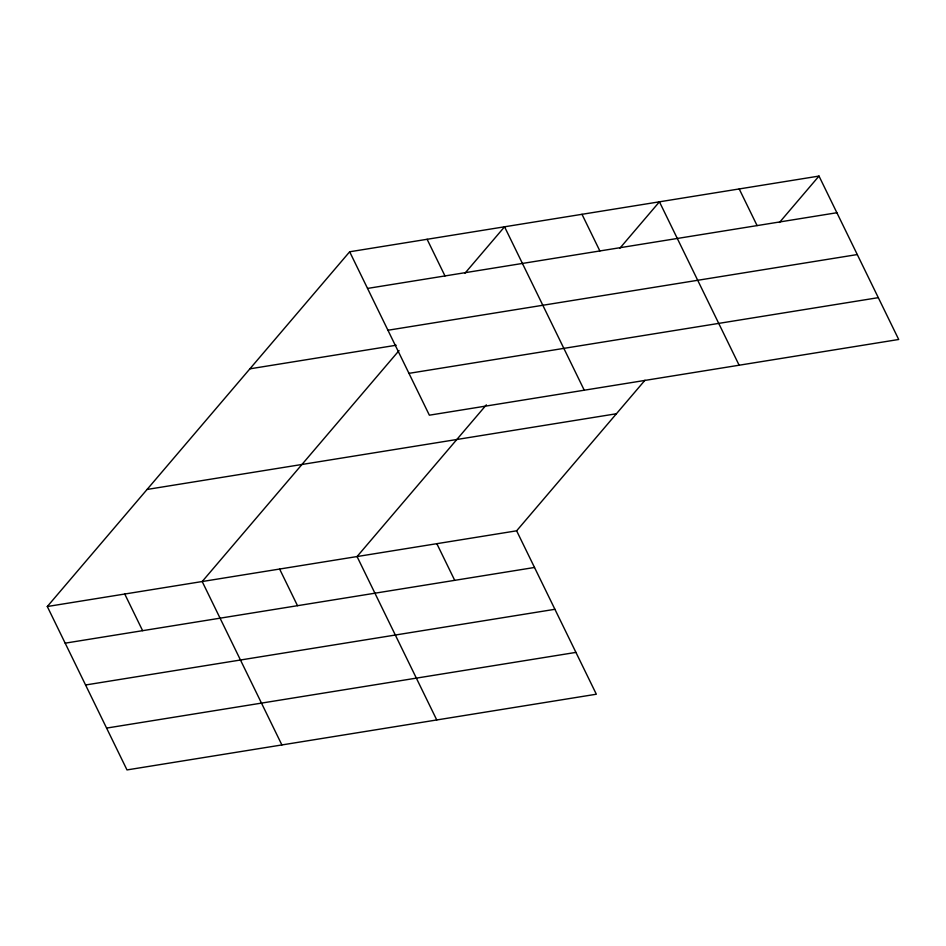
<?xml version="1.0" encoding="UTF-8"?>
<svg xmlns="http://www.w3.org/2000/svg" width="946" height="946" viewBox="0 0 946 946"><rect width="100%" height="100%" fill="white"/><g stroke="black" fill="none" stroke-linecap="round" stroke-linejoin="round"><path stroke-width="1.42" d="M644.971 380.257L516.634 530.812L596.335 694.222L127.001 769.926L47.3 606.516L349.665 251.778L819 176.074L898.7 339.484L429.366 415.188L349.665 251.778M399.058 350.552L202.184 581.53L281.884 744.94M465.006 273.181L504.549 226.792L584.25 390.201M486.35 404.864L357.056 556.555L436.756 719.965M619.89 248.195L659.433 201.817L739.133 365.227M779.469 222.464L819 176.074M367.545 288.424L836.879 212.732M387.943 330.249L857.277 254.557M249.886 368.834L396.161 345.243M408.968 373.351L878.302 297.659M147.079 489.449L616.414 413.757M47.3 606.516L516.634 530.812M65.179 643.162L534.502 567.47M85.578 684.987L554.912 609.295M106.602 728.089L575.925 652.397M739.216 188.952L757.084 225.597M581.991 214.304L599.859 250.95M427.107 239.279L444.987 275.936M436.839 543.69L454.719 580.336M279.614 569.043L297.493 605.688M124.742 594.017L142.609 630.675"/></g></svg>
